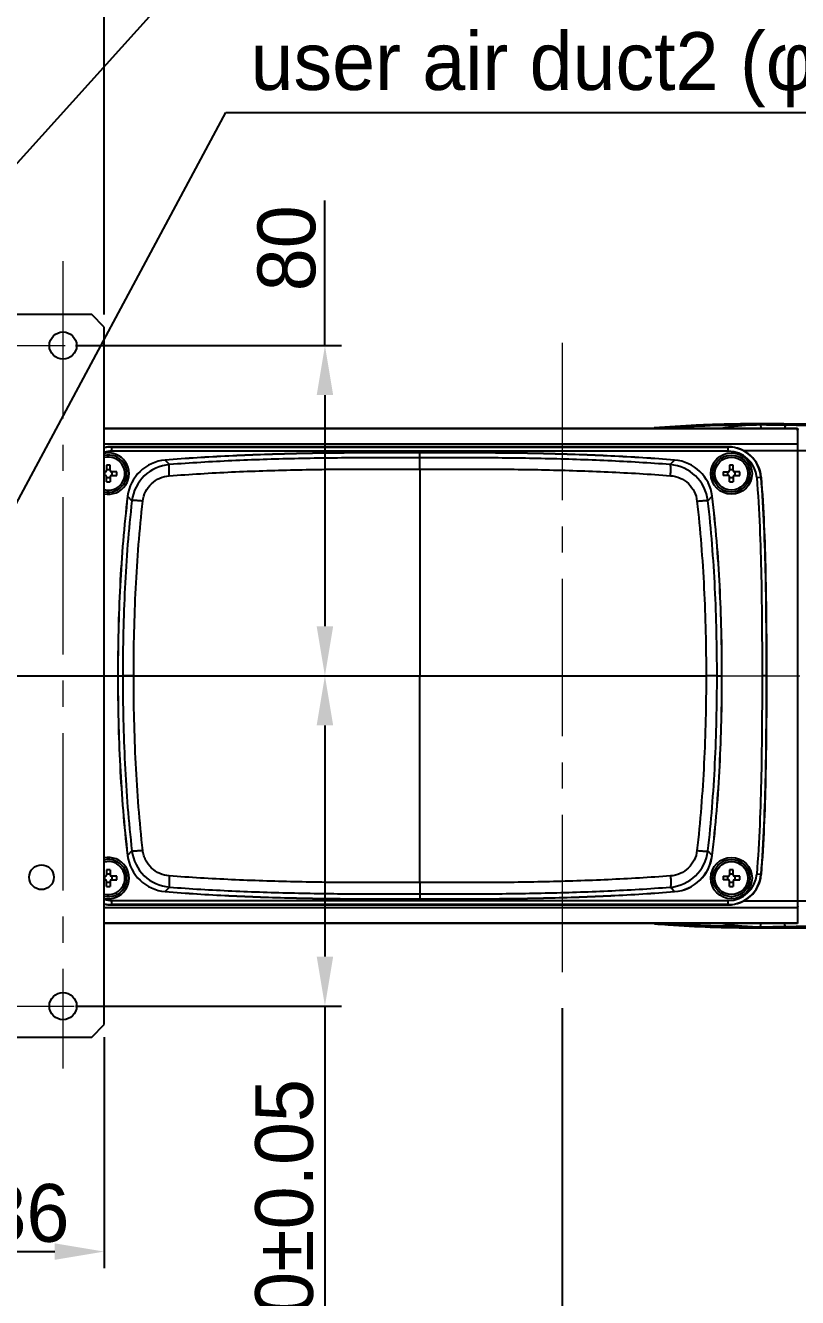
# Model space of a CAD drawing. Header units: millimetres. Extents: x 4086 to 8300, y 123 to 1549.
# Drawn here: x 6791.1 to 6884.7, y 597.7 to 751.7 of the extents above; entities that cross this region are included whole.
import ezdxf
from ezdxf import colors
from ezdxf.entities.mleader import LeaderData, LeaderLine
from ezdxf.math import Vec2, Vec3

# ---------------------------------------------------------------- set-up
doc = ezdxf.new("R2010")
doc.units = ezdxf.units.MM
doc.linetypes.add('CENTER2', pattern=[28.575, 19.05, -3.175, 3.175, -3.175])
doc.layers.add('00_COMPONENTS', color=7, linetype='Continuous')
for name, color, linetype, lineweight in [('中心线层', 7, 'CENTER2', 0), ('标注层', 7, 'Continuous', 0), ('细线层', 7, 'Continuous', 0)]:
    doc.layers.add(name, color=color, linetype=linetype, lineweight=lineweight)
doc.styles.get("Standard").update_dxf_attribs({"font": 'simsun.ttc'})
doc.styles.add('思源黑', font='SourceHanSansCN-Normal.ttf')
doc.dimstyles.new('半径标注', dxfattribs={"dimtxt": 7, "dimasz": 6, "dimexe": 1.25, "dimexo": 0.625, "dimgap": 1, "dimtad": 1, "dimtoh": 1, "dimlfac": 2, "dimdsep": 46, "dimtxsty": '思源黑', "dimcen": 2.5, "dimadec": 0, "dimazin": 0, "dimtfac": 1, "dimtmove": 0, "dimatfit": 3, "dimfxl": 1, "dimarcsym": 0})
doc.dimstyles.new('尺寸标注_细节_1_2比例', dxfattribs={"dimtxt": 7, "dimasz": 6, "dimexe": 2, "dimexo": 1.5, "dimgap": 1, "dimtad": 1, "dimlfac": 2, "dimdsep": 46, "dimtxsty": '思源黑', "dimcen": 0.09, "dimadec": 0, "dimazin": 0, "dimtp": 0.01, "dimtm": 0.01, "dimtfac": 1, "dimtofl": 0, "dimtmove": 0, "dimatfit": 3, "dimfxl": 1, "dimtolj": 1, "dimarcsym": 0})

# ---------------------------------------------------------------- blocks, each defined once
blk = doc.blocks.new('*D1547')
at = {"layer": 'Defpoints', "color": 0}
for p in [(6800.68, 777.21), (6800.68, 715.21), (6770.18, 712.96)]:
    blk.add_point(p, dxfattribs=at)
at = {"layer": '细线层', "color": 0, "lineweight": -2}
for p, q in [((6770.18, 714.46), (6770.18, 779.21)), ((6800.68, 716.71), (6800.68, 779.21)), ((6770.18, 777.21), (6724.85, 777.21)), ((6776.18, 777.21), (6794.68, 777.21))]:
    blk.add_line(p, q, dxfattribs=at)
at = {"layer": '细线层', "color": 0}
for points in [[(6776.18, 778.21), (6776.18, 776.21), (6770.18, 777.21)], [(6794.68, 776.21), (6794.68, 778.21), (6800.68, 777.21)]]:
    blk.add_solid(points, dxfattribs=at)
at = {"layer": '细线层', "color": 0, "insert": (6744.51, 782.11), "char_height": 7, "attachment_point": 5, "style": '思源黑'}
blk.add_mtext('\\A1;61%%P0.05', dxfattribs=at)
blk = doc.blocks.new('*D1549')
at = {"color": 0, "lineweight": -2}
for p, q in [((6775.2, 718.53), (6817.9, 765.88)), ((6978.06, 765.88), (6817.9, 765.88)), ((6769.17, 711.85), (6771.18, 714.07)), ((6765.16, 707.39), (6761.14, 702.93))]:
    blk.add_line(p, q, dxfattribs=at)
at = {"color": 0}
for points in [[(6774.46, 719.2), (6775.94, 717.86), (6771.18, 714.07)], [(6765.9, 706.72), (6764.41, 708.06), (6769.17, 711.85)]]:
    blk.add_solid(points, dxfattribs=at)
at = {"layer": 'Defpoints', "color": 0}
for p in [(6771.18, 714.07), (6769.17, 711.85)]:
    blk.add_point(p, dxfattribs=at)
at = {"color": 0, "insert": (6900.59, 773.97), "char_height": 7, "attachment_point": 5}
blk.add_mtext('\\A1;{\\fSource Han Sans CN Normal|b0|i0|c134|p34;φ6{\\H0.7x;\\S+0.012^ 0;} \\C7;Penetration\\C256; (Locating Hole)}', dxfattribs=at)
blk = doc.blocks.new('*D1552')
at = {"layer": 'Defpoints', "color": 0}
for p in [(6782.68, 632.96), (6800.68, 630.71), (6800.68, 603.22)]:
    blk.add_point(p, dxfattribs=at)
at = {"layer": '细线层', "color": 0, "lineweight": -2}
for p, q in [((6782.68, 631.46), (6782.68, 601.22)), ((6800.68, 629.21), (6800.68, 601.22)), ((6788.68, 603.22), (6794.68, 603.22))]:
    blk.add_line(p, q, dxfattribs=at)
at = {"layer": '细线层', "color": 0}
for points in [[(6788.68, 604.22), (6788.68, 602.22), (6782.68, 603.22)], [(6794.68, 602.22), (6794.68, 604.22), (6800.68, 603.22)]]:
    blk.add_solid(points, dxfattribs=at)
at = {"layer": '细线层', "color": 0, "insert": (6791.25, 607.86), "char_height": 7, "attachment_point": 5, "style": '思源黑'}
blk.add_mtext('\\A1;36', dxfattribs=at)
blk = doc.blocks.new('*D1555')
at = {"layer": 'Defpoints', "color": 0}
for p in [(6856.18, 634.21), (6768.68, 629.21), (6856.18, 550.07)]:
    blk.add_point(p, dxfattribs=at)
at = {"layer": '细线层', "color": 0, "lineweight": -2}
for p, q in [((6856.18, 632.71), (6856.18, 548.07)), ((6768.68, 627.71), (6768.68, 548.07)), ((6774.68, 550.07), (6850.18, 550.07))]:
    blk.add_line(p, q, dxfattribs=at)
at = {"layer": '细线层', "color": 0}
for points in [[(6774.68, 551.07), (6774.68, 549.07), (6768.68, 550.07)], [(6850.18, 549.07), (6850.18, 551.07), (6856.18, 550.07)]]:
    blk.add_solid(points, dxfattribs=at)
at = {"layer": '细线层', "color": 0, "insert": (6812.43, 554.63), "char_height": 7, "attachment_point": 5, "style": '思源黑'}
blk.add_mtext('\\A1;175', dxfattribs=at)
blk = doc.blocks.new('*D1556')
at = {"layer": 'Defpoints', "color": 0}
for p in [(6943.68, 638.2), (6856.18, 634.21), (6943.68, 549.56)]:
    blk.add_point(p, dxfattribs=at)
at = {"layer": '细线层', "color": 0, "lineweight": -2}
for p, q in [((6943.68, 636.7), (6943.68, 547.56)), ((6856.18, 632.71), (6856.18, 547.56)), ((6862.18, 549.56), (6937.68, 549.56))]:
    blk.add_line(p, q, dxfattribs=at)
at = {"layer": '细线层', "color": 0}
for points in [[(6862.18, 550.56), (6862.18, 548.56), (6856.18, 549.56)], [(6937.68, 548.56), (6937.68, 550.56), (6943.68, 549.56)]]:
    blk.add_solid(points, dxfattribs=at)
at = {"layer": '细线层', "color": 0, "insert": (6899.6, 554.13), "char_height": 7, "attachment_point": 5, "style": '思源黑'}
blk.add_mtext('\\A1;175', dxfattribs=at)
blk = doc.blocks.new('*D1557')
at = {"layer": 'Defpoints', "color": 0}
for p in [(6795.68, 712.96), (6694.45, 672.96), (6827.42, 672.96)]:
    blk.add_point(p, dxfattribs=at)
at = {"layer": '细线层', "color": 0, "lineweight": -2}
for p, q in [((6827.42, 712.96), (6827.42, 730.54)), ((6797.18, 712.96), (6829.42, 712.96)), ((6827.42, 706.96), (6827.42, 678.96)), ((6695.95, 672.96), (6829.42, 672.96))]:
    blk.add_line(p, q, dxfattribs=at)
at = {"layer": '细线层', "color": 0}
for points in [[(6828.42, 706.96), (6826.42, 706.96), (6827.42, 712.96)], [(6826.42, 678.96), (6828.42, 678.96), (6827.42, 672.96)]]:
    blk.add_solid(points, dxfattribs=at)
at = {"layer": '细线层', "color": 0, "insert": (6822.8, 724.75), "char_height": 7, "attachment_point": 5, "rotation": 90, "style": '思源黑'}
blk.add_mtext('\\A1;80', dxfattribs=at)
blk = doc.blocks.new('*D1558')
at = {"layer": 'Defpoints', "color": 0}
for p in [(6795.68, 672.96), (6795.68, 632.96), (6827.42, 632.96)]:
    blk.add_point(p, dxfattribs=at)
at = {"layer": '细线层', "color": 0, "lineweight": -2}
for p, q in [((6797.18, 672.96), (6829.42, 672.96)), ((6827.42, 666.96), (6827.42, 638.96)), ((6797.18, 632.96), (6829.42, 632.96)), ((6827.42, 632.96), (6827.42, 587.51))]:
    blk.add_line(p, q, dxfattribs=at)
at = {"layer": '细线层', "color": 0}
for points in [[(6828.42, 666.96), (6826.42, 666.96), (6827.42, 672.96)], [(6826.42, 638.96), (6828.42, 638.96), (6827.42, 632.96)]]:
    blk.add_solid(points, dxfattribs=at)
at = {"layer": '细线层', "color": 0, "insert": (6822.52, 607.24), "char_height": 7, "attachment_point": 5, "rotation": 90, "style": '思源黑'}
blk.add_mtext('\\A1;80%%p0.05', dxfattribs=at)
blk = doc.blocks.new('*D1559')
at = {"layer": 'Defpoints', "color": 0}
for p in [(6884.68, 702.96), (6884.68, 642.96), (6984.82, 642.96)]:
    blk.add_point(p, dxfattribs=at)
at = {"layer": '细线层', "color": 0, "lineweight": -2}
for p, q in [((6886.18, 702.96), (6986.82, 702.96)), ((6984.82, 696.96), (6984.82, 648.96)), ((6886.18, 642.96), (6986.82, 642.96))]:
    blk.add_line(p, q, dxfattribs=at)
at = {"layer": '细线层', "color": 0}
for points in [[(6985.82, 696.96), (6983.82, 696.96), (6984.82, 702.96)], [(6983.82, 648.96), (6985.82, 648.96), (6984.82, 642.96)]]:
    blk.add_solid(points, dxfattribs=at)
at = {"layer": '细线层', "color": 0, "insert": (6980.2, 672.96), "char_height": 7, "attachment_point": 5, "rotation": 90, "style": '思源黑'}
blk.add_mtext('\\A1;120', dxfattribs=at)
blk = doc.blocks.new('*D1560')
at = {"layer": 'Defpoints', "color": 0}
for p in [(6879.83, 703.49), (7003.53, 703.49), (6879.83, 642.43)]:
    blk.add_point(p, dxfattribs=at)
at = {"layer": '细线层', "color": 0, "lineweight": -2}
for p, q in [((6881.33, 703.49), (7005.53, 703.49)), ((7003.53, 648.43), (7003.53, 697.49)), ((6881.33, 642.43), (7005.53, 642.43))]:
    blk.add_line(p, q, dxfattribs=at)
at = {"layer": '细线层', "color": 0}
for points in [[(7004.53, 697.49), (7002.53, 697.49), (7003.53, 703.49)], [(7002.53, 648.43), (7004.53, 648.43), (7003.53, 642.43)]]:
    blk.add_solid(points, dxfattribs=at)
at = {"layer": '细线层', "color": 0, "insert": (6998.9, 672.96), "char_height": 7, "attachment_point": 5, "rotation": 90, "style": '思源黑'}
blk.add_mtext('\\A1;122.12', dxfattribs=at)

msp = doc.modelspace()

# ---------------------------------------------------------------- linework, layer by layer
at = {"layer": '00_COMPONENTS', "color": 7, "linetype": 'Continuous'}
for p, q in [((6799.1785, 716.7095), (6698.1785, 716.7095)), ((6800.6785, 715.2095), (6799.1785, 716.7095)), ((6800.6785, 630.7095), (6800.6785, 715.2095)), ((6800.6785, 702.9595), (6884.6785, 702.9595)), ((6800.6785, 702.9282), (6884.6785, 702.9282)), ((6884.6785, 702.9595), (6884.6785, 642.9595)), ((6884.6785, 701.0182), (6800.6785, 701.0182)), ((6876.2923, 700.7051), (6801.5646, 700.7051)), ((6801.5646, 700.6745), (6801.5646, 700.1746)), ((6801.5646, 700.6745), (6876.2923, 700.6745)), ((6876.2923, 700.1746), (6801.5646, 700.1746)), ((6838.9285, 699.3565), (6838.9285, 699.9683)), ((6876.2923, 700.1746), (6876.2923, 700.7051)), ((6887.1987, 700.2124), (6878.2108, 700.2124)), ((6800.9585, 698.4633), (6800.9585, 697.8295)), ((6801.3985, 697.8295), (6801.3985, 698.4633)), ((6808.0668, 699.0917), (6808.067, 699.0915)), ((6838.9285, 698.0028), (6838.9285, 699.3561)), ((6869.7829, 699.0904), (6869.2667, 698.5469)), ((6869.7902, 699.0917), (6869.7901, 699.0916)), ((6876.4585, 698.4633), (6876.4585, 697.8295)), ((6876.8985, 697.8295), (6876.8985, 698.4633)), ((6800.6785, 697.6795), (6800.8085, 697.6795)), ((6800.8085, 697.2395), (6800.6785, 697.2395)), ((6800.7049, 697.6795), (6800.7049, 697.2395)), ((6801.3985, 697.9331), (6800.9585, 697.9331)), ((6800.9585, 696.4558), (6800.9585, 697.0895)), ((6800.9585, 696.986), (6801.3985, 696.986)), ((6801.3985, 697.0895), (6801.3985, 696.4558)), ((6802.1822, 697.6795), (6801.5485, 697.6795)), ((6801.5485, 697.2395), (6802.1822, 697.2395)), ((6801.6521, 697.2395), (6801.6521, 697.6795)), ((6838.9285, 698.0027), (6838.9285, 672.9595)), ((6875.6747, 697.6795), (6876.3085, 697.6795)), ((6876.3085, 697.2395), (6875.6747, 697.2395)), ((6876.2049, 697.6795), (6876.2049, 697.2395)), ((6876.8985, 697.9331), (6876.4585, 697.9331)), ((6876.4585, 696.4558), (6876.4585, 697.0895)), ((6876.4585, 696.986), (6876.8985, 696.986)), ((6876.8985, 697.0895), (6876.8985, 696.4558)), ((6877.6822, 697.6795), (6877.0485, 697.6795)), ((6877.0485, 697.2395), (6877.6822, 697.2395)), ((6877.1521, 697.2395), (6877.1521, 697.6795)), ((6879.7466, 696.9829), (6880.2755, 697.0247)), ((6803.5097, 694.7142), (6803.5096, 694.7144)), ((6803.513, 694.7069), (6804.0291, 694.1639)), ((6873.829, 694.157), (6874.3427, 694.7137)), ((6874.3472, 694.7142), (6874.3473, 694.7143)), ((6802.3285, 672.9592), (6802.3198, 672.9599)), ((6802.3285, 672.9595), (6802.9191, 672.9595)), ((6804.2429, 672.9595), (6802.9191, 672.9595)), ((6804.2429, 672.9595), (6838.9285, 672.9595)), ((6838.9285, 672.9595), (6873.614, 672.9595)), ((6838.9285, 647.9164), (6838.9285, 672.9595)), ((6874.9378, 672.9595), (6873.614, 672.9595)), ((6874.9378, 672.9596), (6875.5285, 672.9596)), ((6875.5285, 672.9598), (6875.5372, 672.9593)), ((6880.8934, 672.9595), (6880.3937, 672.9595)), ((6880.9241, 672.9599), (6880.8934, 672.959)), ((6804.0316, 651.7625), (6803.5105, 651.2049)), ((6874.3436, 651.2116), (6873.8282, 651.7558)), ((6874.343, 651.2053), (6874.3516, 651.2042)), ((6800.9585, 649.4633), (6800.9585, 648.8295)), ((6801.3985, 648.9331), (6800.9585, 648.9331)), ((6801.3985, 649.4633), (6801.3985, 648.8295)), ((6876.4585, 649.4633), (6876.4585, 648.8295)), ((6876.8985, 648.9331), (6876.4585, 648.9331)), ((6876.8985, 648.8295), (6876.8985, 649.4633)), ((6880.2755, 648.8944), (6879.7466, 648.9362)), ((6800.6785, 648.6795), (6800.8085, 648.6795)), ((6800.8085, 648.2395), (6800.6785, 648.2395)), ((6800.7049, 648.6795), (6800.7049, 648.2395)), ((6800.9585, 647.4558), (6800.9585, 648.0895)), ((6800.9585, 647.986), (6801.3985, 647.986)), ((6801.3985, 648.0895), (6801.3985, 647.4558)), ((6802.1822, 648.6795), (6801.5485, 648.6795)), ((6801.5485, 648.2395), (6802.1822, 648.2395)), ((6801.6521, 648.2395), (6801.6521, 648.6795)), ((6808.0695, 646.8351), (6808.5949, 647.3657)), ((6838.9285, 647.9164), (6838.9285, 646.5629)), ((6875.6747, 648.6795), (6876.3085, 648.6795)), ((6876.3085, 648.2395), (6875.6747, 648.2395)), ((6876.2049, 648.6795), (6876.2049, 648.2395)), ((6876.4585, 647.4558), (6876.4585, 648.0895)), ((6876.4585, 647.986), (6876.8985, 647.986)), ((6876.8985, 648.0895), (6876.8985, 647.4558)), ((6877.6822, 648.6795), (6877.0485, 648.6795)), ((6877.0485, 648.2395), (6877.6822, 648.2395)), ((6877.1521, 648.2395), (6877.1521, 648.6795)), ((6801.5646, 645.7445), (6801.5646, 645.2446)), ((6801.5646, 645.7445), (6876.2923, 645.7445)), ((6838.9285, 646.5626), (6838.9285, 645.9508)), ((6869.7897, 646.8318), (6869.7904, 646.8231)), ((6876.2923, 645.214), (6876.2923, 645.7445)), ((6878.2108, 645.7067), (6887.1987, 645.7067)), ((6800.6785, 644.9009), (6884.6785, 644.9009)), ((6876.2923, 645.2446), (6801.5646, 645.2446)), ((6801.5646, 645.214), (6876.2923, 645.214)), ((6884.6785, 642.9909), (6800.6785, 642.9909)), ((6884.6785, 642.9595), (6800.6785, 642.9595)), ((6879.8287, 642.4308), (6880.2669, 642.4299)), ((6799.1785, 629.2095), (6800.6785, 630.7095)), ((6698.1785, 629.2095), (6799.1785, 629.2095))]:
    msp.add_line(p, q, dxfattribs=at)
for centre, radius in [((6795.6785, 712.9595), 1.65), ((6876.6785, 697.4595), 2.5044), ((6876.6785, 697.4595), 2.25), ((6876.6785, 697.4595), 2), ((6876.6785, 648.4595), 2.5044), ((6876.6785, 648.4595), 2.25), ((6876.6785, 648.4595), 2), ((6793.0737, 648.5644), 1.5), ((6795.6785, 632.9595), 1.65)]:
    msp.add_circle(centre, radius, dxfattribs=at)
for centre, radius, start, end in [((6879.8942, 539.2325), 164.2511, 91.656334, 92.001561), ((6880.2503, 510.4723), 192.8728, 90.015019, 90.29947), ((6880.1361, 494.667), 208.678, 89.158536, 89.9825), ((6879.7561, 469.4434), 233.9045, 87.866596, 89.156196), ((6801.1785, 697.4595), 2.5044, 258.264861, 101.741952), ((6801.1785, 697.4595), 2.25, 256.959258, 103.035198), ((6801.5646, 696.7095), 3.9956, 90, 102.838894), ((6801.5646, 696.7095), 3.9649, 90, 102.9383), ((6801.5646, 696.7095), 3.465, 90, 104.835902), ((6876.2923, 696.7095), 3.9956, 4.524366, 90), ((6876.2923, 696.7095), 3.9649, 4.524366, 90), ((6876.2923, 696.7095), 3.465, 4.516755, 90), ((6801.1785, 697.4595), 2, 255.435128, 104.510169), ((6801.1784, 692.1187), 6.3484, 88.014878, 91.985122), ((6808.4758, 694.105), 5.0034, 94.688244, 173.004881), ((6808.9851, 693.5739), 4.9912, 94.458293, 173.21228), ((6868.8718, 693.5739), 4.9912, 6.708356, 85.460445), ((6869.3811, 694.105), 5.0034, 6.994354, 85.31128), ((6876.6786, 692.1187), 6.3484, 88.014878, 91.985122), ((6800.8085, 697.8295), 0.15, 270, 0), ((6800.8085, 697.0895), 0.15, 0, 90), ((6801.5485, 697.8295), 0.15, 180, 270), ((6801.5485, 697.0895), 0.15, 90, 180), ((6795.8362, 697.4595), 6.3499, 358.014507, 1.985493), ((6882.0208, 697.4595), 6.3499, 178.014507, 181.985493), ((6876.3085, 697.8295), 0.15, 270, 0), ((6876.3085, 697.0895), 0.15, 0, 90), ((6877.0485, 697.8295), 0.15, 180, 270), ((6877.0485, 697.0895), 0.15, 90, 180), ((6871.3362, 697.4595), 6.3499, 358.014507, 1.985493), ((6801.1784, 702.8004), 6.3484, 268.014878, 271.985122), ((6876.6784, 702.8004), 6.3484, 268.014878, 271.985122), ((6801.1785, 648.4595), 2.5044, 258.264861, 101.741952), ((6801.1785, 648.4595), 2.25, 256.959258, 103.035198), ((6801.1785, 648.4595), 2, 255.438857, 104.566732), ((6808.4758, 651.8141), 5.0034, 186.994458, 265.311204), ((6808.9851, 652.3452), 4.9912, 186.70836, 265.518877), ((6868.8718, 652.3452), 4.9912, 274.458692, 353.219193), ((6869.3809, 651.8144), 5.008, 274.68479, 353.004103), ((6869.3788, 651.8125), 5.001, 274.716687, 353.098798), ((6800.8085, 648.8295), 0.15, 270, 0), ((6801.1786, 643.1187), 6.3484, 88.014878, 91.985122), ((6801.5485, 648.8295), 0.15, 180, 270), ((6876.2923, 649.2095), 3.465, 270, 355.482049), ((6876.2923, 649.2095), 3.9649, 270, 355.475634), ((6876.2923, 649.2095), 3.9956, 270, 355.475634), ((6876.3085, 648.8295), 0.15, 270, 0), ((6876.6786, 643.1187), 6.3484, 88.014878, 91.985122), ((6877.0485, 648.8295), 0.15, 180, 270), ((6800.8085, 648.0895), 0.15, 0, 90), ((6801.1784, 653.8004), 6.3484, 268.014878, 271.985122), ((6801.5485, 648.0895), 0.15, 90, 180), ((6795.8362, 648.4595), 6.3499, 358.014507, 1.985493), ((6882.0208, 648.4595), 6.3499, 178.014507, 181.985493), ((6876.3085, 648.0895), 0.15, 0, 90), ((6876.6784, 653.8004), 6.3484, 268.014878, 271.985122), ((6877.0485, 648.0895), 0.15, 90, 180), ((6871.3362, 648.4595), 6.3499, 358.014507, 1.985493), ((6801.5646, 649.2095), 3.465, 255.164074, 270), ((6801.5646, 649.2095), 3.9956, 257.161106, 270), ((6801.5646, 649.2095), 3.9649, 257.0617, 270), ((6880.4201, 670.1515), 27.6, 267.553959, 269.54234), ((6880.1183, 854.9006), 212.3266, 270.022002, 270.831815), ((6880.3598, 864.2799), 221.85, 269.976007, 272.245069), ((6879.7187, 877.6909), 235.1202, 270.848562, 272.131488), ((6879.9196, 807.4541), 165.019, 267.985149, 268.444392), ((6880.3042, 822.413), 179.9828, 268.451278, 269.848622)]:
    msp.add_arc(centre, radius, start, end, dxfattribs=at)
for points, knots in [([(6874.1574, 703.3834), (6873.5801, 703.3632), (6871.2982, 703.2711), (6869.0182, 703.127), (6867.3182, 702.9833)], [0, 0, 0, 0, 0.25295961, 1, 1, 1, 1]), ([(6867.3816, 702.9733), (6871.0018, 703.2802), (6878.2711, 703.563), (6885.5389, 703.4304), (6889.1698, 703.2888)], [0, 0, 0, 0, 0.49997023, 1, 1, 1, 1]), ([(6889.1701, 703.3143), (6887.9982, 703.3597), (6883.3255, 703.5068), (6878.6475, 703.5163), (6875.1466, 703.415)], [0, 0, 0, 0, 0.250849, 1, 1, 1, 1]), ([(6879.242, 703.3424), (6878.6403, 703.3164), (6877.4391, 703.2212), (6876.2426, 703.0706), (6875.6502, 702.962)], [0, 0, 0, 0, 0.50002254, 1, 1, 1, 1]), ([(6880.1999, 703.3666), (6880.2053, 703.3356), (6880.2281, 703.2037), (6880.2486, 703.0713), (6880.2605, 702.9696)], [0, 0, 0, 0, 0.23500647, 1, 1, 1, 1]), ([(6883.2008, 703.3446), (6883.1969, 703.3145), (6883.1796, 703.1897), (6883.1647, 703.0643), (6883.1615, 702.9686)], [0, 0, 0, 0, 0.24026179, 1, 1, 1, 1]), ([(6884.6785, 702.6801), (6884.6785, 702.7002), (6884.6899, 702.7833), (6884.7455, 702.8607), (6884.8005, 702.8925)], [0, 0, 0, 0, 0.23962546, 1, 1, 1, 1]), ([(6838.9285, 699.9683), (6836.3549, 699.9683), (6831.2077, 699.992), (6823.4872, 699.8924), (6815.7705, 699.6234), (6810.6319, 699.3065), (6808.0666, 699.096)], [0, 0, 0, 0, 0.24999965, 0.49999862, 0.74997055, 1, 1, 1, 1]), ([(6838.9285, 699.9595), (6836.3549, 699.9595), (6831.2077, 699.9833), (6823.487, 699.8837), (6815.7705, 699.6146), (6810.632, 699.2977), (6808.0673, 699.0873)], [0, 0, 0, 0, 0.25000451, 0.50000594, 0.75001521, 1, 1, 1, 1]), ([(6869.7906, 699.096), (6867.2256, 699.3065), (6862.087, 699.6234), (6854.3702, 699.8925), (6846.6494, 699.9919), (6841.5021, 699.9683), (6838.9285, 699.9683)], [0, 0, 0, 0, 0.24999951, 0.4999999, 0.75000025, 1, 1, 1, 1]), ([(6869.7898, 699.0873), (6867.2249, 699.2977), (6862.0864, 699.6146), (6854.3699, 699.8837), (6846.6493, 699.9833), (6841.5021, 699.9595), (6838.9285, 699.9595)], [0, 0, 0, 0, 0.24999569, 0.49999468, 0.74999555, 1, 1, 1, 1]), ([(6808.5571, 697.202), (6808.5455, 697.3743), (6808.5296, 697.6901), (6808.526, 698.0627), (6808.5365, 698.3017), (6808.5499, 698.4275), (6808.5648, 698.503), (6808.5843, 698.5468), (6808.5971, 698.5501)], [0, 0, 0, 0, 0.38081097, 0.6977427, 0.81934388, 0.91118568, 0.97098197, 1, 1, 1, 1]), ([(6838.9285, 699.3561), (6836.3969, 699.3561), (6831.334, 699.3798), (6823.7422, 699.2898), (6816.1607, 699.0403), (6811.1144, 698.7459), (6808.5971, 698.5501)], [0, 0, 0, 0, 0.25024146, 0.5004437, 0.75042717, 1, 1, 1, 1]), ([(6869.2599, 698.5501), (6866.7426, 698.7459), (6861.6964, 699.0403), (6854.1149, 699.2899), (6846.523, 699.3797), (6841.4601, 699.3561), (6838.9285, 699.3561)], [0, 0, 0, 0, 0.24956989, 0.49955193, 0.74975549, 1, 1, 1, 1]), ([(6869.2999, 697.2021), (6869.3115, 697.3748), (6869.3274, 697.6913), (6869.331, 698.0647), (6869.3203, 698.3037), (6869.3068, 698.4288), (6869.292, 698.5037), (6869.2725, 698.5468), (6869.2599, 698.5501)], [0, 0, 0, 0, 0.38178802, 0.69949861, 0.82092933, 0.91215417, 0.97129003, 1, 1, 1, 1]), ([(6805.3495, 694.119), (6805.4003, 694.5155), (6805.6243, 695.3022), (6806.3534, 696.2859), (6807.3663, 696.9716), (6808.1596, 697.1662), (6808.5571, 697.202)], [0, 0, 0, 0, 0.24995342, 0.5002624, 0.75041536, 1, 1, 1, 1]), ([(6808.5571, 697.202), (6809.8156, 697.2847), (6812.3336, 697.4583), (6816.1166, 697.6626), (6819.907, 697.8078), (6824.972, 697.9517), (6831.3137, 698.0253), (6836.3893, 698.0024), (6838.9285, 698.0027)], [0, 0, 0, 0, 0.12450643, 0.24915331, 0.3739667, 0.49895163, 0.74934261, 1, 1, 1, 1]), ([(6838.9285, 698.0028), (6841.4677, 698.0038), (6846.5434, 698.0289), (6854.1495, 697.942), (6861.7368, 697.6938), (6866.7836, 697.3987), (6869.2999, 697.2021)], [0, 0, 0, 0, 0.25065976, 0.50105263, 0.75084727, 1, 1, 1, 1]), ([(6869.2999, 697.2019), (6869.6989, 697.184), (6870.4948, 696.9754), (6871.5081, 696.2916), (6872.2329, 695.3027), (6872.4622, 694.5161), (6872.5073, 694.119)], [0, 0, 0, 0, 0.24944313, 0.49994414, 0.75040565, 1, 1, 1, 1]), ([(6879.7468, 696.9824), (6880.0614, 692.9908), (6880.3549, 684.9786), (6880.393, 676.9674), (6880.3937, 672.9595)], [0, 0, 0, 0, 0.49976213, 1, 1, 1, 1]), ([(6880.2449, 697.0223), (6880.4033, 695.0212), (6880.6299, 691.0124), (6880.8667, 682.9899), (6880.8934, 676.9709), (6880.8934, 672.9595)], [0, 0, 0, 0, 0.25011413, 0.50016911, 1, 1, 1, 1]), ([(6880.2755, 697.024), (6880.5784, 693.1949), (6880.8838, 685.1697), (6880.924, 677.1445), (6880.9241, 672.9599)], [0, 0, 0, 0, 0.47860031, 1, 1, 1, 1]), ([(6803.5068, 694.7147), (6803.0643, 691.1091), (6802.4864, 683.8591), (6802.3198, 676.5926), (6802.3198, 672.9596)], [0, 0, 0, 0, 0.49998332, 1, 1, 1, 1]), ([(6803.514, 694.714), (6803.0715, 691.1085), (6802.4973, 683.8584), (6802.3285, 676.5922), (6802.3285, 672.9592)], [0, 0, 0, 0, 0.49997958, 1, 1, 1, 1]), ([(6804.0281, 694.157), (6803.6161, 690.6448), (6803.0797, 683.5805), (6802.9192, 676.5016), (6802.9191, 672.9595)], [0, 0, 0, 0, 0.49958305, 1, 1, 1, 1]), ([(6805.3495, 694.119), (6805.1801, 694.1372), (6804.9352, 694.1603), (6804.6246, 694.1811), (6804.4294, 694.1899), (6804.271, 694.1923), (6804.1477, 694.1886), (6804.0763, 694.1796), (6804.032, 694.1681), (6804.0281, 694.157)], [0, 0, 0, 0, 0.38437731, 0.55455794, 0.7026294, 0.8239684, 0.91496712, 0.97341619, 1, 1, 1, 1]), ([(6804.2429, 672.9595), (6804.2429, 676.4965), (6804.3681, 681.801), (6804.817, 688.8532), (6805.1467, 692.3677), (6805.3494, 694.119)], [0, 0, 0, 0, 0.50056603, 0.75049645, 1, 1, 1, 1]), ([(6872.5074, 694.119), (6872.6762, 694.1371), (6872.9204, 694.1601), (6873.2303, 694.181), (6873.4255, 694.1898), (6873.5844, 694.1923), (6873.7084, 694.1887), (6873.7802, 694.1797), (6873.825, 694.1682), (6873.8289, 694.157)], [0, 0, 0, 0, 0.38301866, 0.55289184, 0.70100297, 0.82270334, 0.91426088, 0.97320732, 1, 1, 1, 1]), ([(6872.5074, 694.119), (6872.716, 692.3684), (6873.0377, 688.8529), (6873.4909, 681.8012), (6873.6141, 676.4965), (6873.614, 672.9595)], [0, 0, 0, 0, 0.24950419, 0.49943411, 1, 1, 1, 1]), ([(6874.9378, 672.9596), (6874.9378, 676.5017), (6874.7781, 683.5807), (6874.239, 690.6447), (6873.8289, 694.1569)], [0, 0, 0, 0, 0.50042517, 1, 1, 1, 1]), ([(6875.5285, 672.9595), (6875.5285, 676.5924), (6875.3591, 683.8584), (6874.7854, 691.1083), (6874.343, 694.7137)], [0, 0, 0, 0, 0.50002215, 1, 1, 1, 1]), ([(6875.5372, 672.9595), (6875.5373, 676.5889), (6875.3683, 683.8484), (6874.7957, 691.0918), (6874.3542, 694.6942)], [0, 0, 0, 0, 0.50000308, 1, 1, 1, 1]), ([(6802.3198, 672.9596), (6802.3197, 669.3267), (6802.489, 662.0603), (6803.0628, 654.8101), (6803.5053, 651.2043)], [0, 0, 0, 0, 0.5000037, 1, 1, 1, 1]), ([(6802.3285, 672.9596), (6802.3285, 669.3267), (6802.4978, 662.0607), (6803.0715, 654.8108), (6803.514, 651.2053)], [0, 0, 0, 0, 0.50002274, 1, 1, 1, 1]), ([(6802.9191, 672.9595), (6802.9192, 669.4173), (6803.079, 662.3384), (6803.6178, 655.2744), (6804.0281, 651.7621)], [0, 0, 0, 0, 0.50042515, 1, 1, 1, 1]), ([(6805.3495, 651.8001), (6805.1464, 653.5513), (6804.8172, 657.0659), (6804.368, 664.1181), (6804.2429, 669.4226), (6804.2429, 672.9595)], [0, 0, 0, 0, 0.24950393, 0.4994339, 1, 1, 1, 1]), ([(6873.614, 672.9595), (6873.6142, 669.4226), (6873.4909, 664.1179), (6873.0378, 657.0661), (6872.716, 653.5507), (6872.5074, 651.8001)], [0, 0, 0, 0, 0.50056584, 0.75049686, 1, 1, 1, 1]), ([(6873.8289, 651.7621), (6874.239, 655.2744), (6874.7781, 662.3384), (6874.9378, 669.4174), (6874.9378, 672.9596)], [0, 0, 0, 0, 0.49957487, 1, 1, 1, 1]), ([(6874.343, 651.205), (6874.7854, 654.8106), (6875.3591, 662.0607), (6875.5285, 669.3269), (6875.5286, 672.9598)], [0, 0, 0, 0, 0.4999839, 1, 1, 1, 1]), ([(6874.3516, 651.2044), (6874.7941, 654.81), (6875.3694, 662.0601), (6875.5372, 669.3265), (6875.5372, 672.9595)], [0, 0, 0, 0, 0.4999841, 1, 1, 1, 1]), ([(6880.3937, 672.9595), (6880.3937, 668.9517), (6880.367, 662.9406), (6880.1307, 654.9314), (6879.9047, 650.9322), (6879.7467, 648.9366)], [0, 0, 0, 0, 0.50021293, 0.75014825, 1, 1, 1, 1]), ([(6880.8934, 672.9595), (6880.8934, 668.948), (6880.8667, 662.9291), (6880.6299, 654.9066), (6880.4033, 650.8978), (6880.2449, 648.8968)], [0, 0, 0, 0, 0.49983092, 0.74988587, 1, 1, 1, 1]), ([(6880.9241, 672.959), (6880.924, 668.7745), (6880.8838, 660.7494), (6880.5784, 652.7242), (6880.2755, 648.8951)], [0, 0, 0, 0, 0.52139969, 1, 1, 1, 1]), ([(6805.3495, 651.8001), (6805.1806, 651.7819), (6804.9365, 651.7589), (6804.6266, 651.7381), (6804.4314, 651.7293), (6804.2725, 651.7268), (6804.1486, 651.7304), (6804.0768, 651.7394), (6804.032, 651.7509), (6804.0281, 651.7621)], [0, 0, 0, 0, 0.38303755, 0.552914, 0.70102429, 0.82271948, 0.91426923, 0.97320924, 1, 1, 1, 1]), ([(6808.5571, 648.717), (6808.1601, 648.7586), (6807.3657, 648.9442), (6806.3536, 649.6337), (6805.7449, 650.4549), (6805.4549, 651.2062), (6805.3776, 651.6015), (6805.3495, 651.8001)], [0, 0, 0, 0, 0.24937856, 0.49933346, 0.7494427, 0.87472553, 1, 1, 1, 1]), ([(6872.5072, 651.8001), (6872.4612, 651.4035), (6872.2305, 650.6183), (6871.5052, 649.6332), (6870.4909, 648.9501), (6869.698, 648.7487), (6869.2999, 648.7172)], [0, 0, 0, 0, 0.24968753, 0.49996116, 0.75025904, 1, 1, 1, 1]), ([(6872.5074, 651.8001), (6872.6766, 651.7819), (6872.9213, 651.7589), (6873.2317, 651.738), (6873.427, 651.7292), (6873.5856, 651.7268), (6873.7091, 651.7304), (6873.7805, 651.7394), (6873.825, 651.751), (6873.8289, 651.7621)], [0, 0, 0, 0, 0.38388935, 0.55403001, 0.70220428, 0.82369698, 0.91483717, 0.97338029, 1, 1, 1, 1]), ([(6808.5571, 648.717), (6808.5455, 648.5443), (6808.5296, 648.2277), (6808.526, 647.8544), (6808.5366, 647.6155), (6808.5501, 647.4903), (6808.565, 647.4155), (6808.5845, 647.3723), (6808.5971, 647.369)], [0, 0, 0, 0, 0.38189422, 0.69946415, 0.82084978, 0.91209607, 0.97127045, 1, 1, 1, 1]), ([(6838.9285, 647.9164), (6836.3893, 647.9167), (6831.3137, 647.8938), (6824.9718, 647.9674), (6819.9069, 648.1113), (6816.1165, 648.2565), (6812.3336, 648.4608), (6809.8156, 648.6343), (6808.5571, 648.7171)], [0, 0, 0, 0, 0.25066019, 0.50105248, 0.62603702, 0.75084948, 0.87549508, 1, 1, 1, 1]), ([(6808.5971, 647.369), (6811.1143, 647.1732), (6816.1606, 646.8788), (6823.7421, 646.6293), (6831.334, 646.5392), (6836.3968, 646.563), (6838.9285, 646.5629)], [0, 0, 0, 0, 0.24956984, 0.49955219, 0.74975587, 1, 1, 1, 1]), ([(6869.2999, 648.717), (6868.0415, 648.6324), (6865.5234, 648.4595), (6861.7404, 648.2561), (6857.95, 648.1105), (6852.885, 647.967), (6846.5432, 647.8935), (6841.4676, 647.9163), (6838.9285, 647.9164)], [0, 0, 0, 0, 0.12450691, 0.24915392, 0.37396712, 0.49895211, 0.74934286, 1, 1, 1, 1]), ([(6838.9285, 646.5629), (6841.4601, 646.563), (6846.523, 646.5392), (6854.1148, 646.6293), (6861.6963, 646.8787), (6866.7426, 647.1732), (6869.2599, 647.369)], [0, 0, 0, 0, 0.25024142, 0.5004437, 0.75042694, 1, 1, 1, 1]), ([(6869.2999, 648.717), (6869.3114, 648.5448), (6869.3273, 648.229), (6869.331, 647.8563), (6869.3205, 647.6173), (6869.307, 647.4915), (6869.2922, 647.416), (6869.2726, 647.3723), (6869.2599, 647.369)], [0, 0, 0, 0, 0.3807978, 0.69778222, 0.81939607, 0.91122428, 0.97099488, 1, 1, 1, 1]), ([(6808.0664, 646.8231), (6810.6314, 646.6125), (6815.77, 646.2957), (6823.4868, 646.0266), (6831.2076, 645.9271), (6836.3549, 645.9507), (6838.9285, 645.9508)], [0, 0, 0, 0, 0.24999946, 0.49999994, 0.75000026, 1, 1, 1, 1]), ([(6808.0672, 646.8318), (6810.6321, 646.6213), (6815.7705, 646.3044), (6823.487, 646.0354), (6831.2077, 645.9358), (6836.3549, 645.9595), (6838.9285, 645.9595)], [0, 0, 0, 0, 0.24999585, 0.49999462, 0.74999554, 1, 1, 1, 1]), ([(6838.9285, 645.9595), (6841.5021, 645.9595), (6846.6493, 645.9358), (6854.37, 646.0354), (6862.0865, 646.3044), (6867.2249, 646.6213), (6869.7897, 646.8318)], [0, 0, 0, 0, 0.25000438, 0.50000604, 0.7500154, 1, 1, 1, 1]), ([(6838.9285, 645.9508), (6841.5021, 645.9509), (6846.6492, 645.9271), (6854.3695, 646.0267), (6862.0861, 646.2956), (6867.2247, 646.6126), (6869.7899, 646.823)], [0, 0, 0, 0, 0.24999964, 0.49999861, 0.74997056, 1, 1, 1, 1]), ([(6884.6785, 645.1024), (6884.6785, 645.086), (6884.6911, 645.0135), (6884.7497, 644.9537), (6884.8005, 644.9299)], [0, 0, 0, 0, 0.22533208, 1, 1, 1, 1]), ([(6867.3597, 642.9322), (6867.9148, 642.8855), (6870.1648, 642.7119), (6872.4193, 642.5969), (6874.1178, 642.5371)], [0, 0, 0, 0, 0.2468572, 1, 1, 1, 1]), ([(6889.1697, 642.6303), (6885.5396, 642.4887), (6878.2734, 642.3562), (6871.0057, 642.6387), (6867.3862, 642.9453)], [0, 0, 0, 0, 0.50002927, 1, 1, 1, 1]), ([(6875.6517, 642.9568), (6876.2439, 642.8484), (6877.4398, 642.6978), (6878.6405, 642.6026), (6879.242, 642.5766)], [0, 0, 0, 0, 0.49997744, 1, 1, 1, 1]), ([(6880.2004, 642.5524), (6880.2056, 642.5834), (6880.2282, 642.7155), (6880.2485, 642.8479), (6880.2604, 642.9497)], [0, 0, 0, 0, 0.23502979, 1, 1, 1, 1]), ([(6883.201, 642.5742), (6883.1971, 642.6043), (6883.1796, 642.7291), (6883.1647, 642.8545), (6883.1614, 642.9503)], [0, 0, 0, 0, 0.24021396, 1, 1, 1, 1])]:
    msp.add_open_spline(points, degree=3, knots=knots, dxfattribs=at)
for points in [[(6879.242, 703.3424), (6875.8103, 703.3259), (6872.3762, 703.2192), (6868.9534, 702.9709)], [(6808.5973, 698.5472), (6808.4202, 698.7278), (6808.2443, 698.9097), (6808.067, 699.0901)], [(6869.2596, 647.3725), (6869.4368, 647.1914), (6869.6127, 647.0092), (6869.7901, 646.8284)], [(6879.242, 642.5766), (6875.8728, 642.5929), (6872.5015, 642.6967), (6869.1407, 642.935)]]:
    msp.add_open_spline(points, degree=3, dxfattribs=at)
at = {"layer": '中心线层'}
for p, q in [((6795.6785, 723.1777), (6795.6785, 625.4047)), ((6691.1547, 712.9595), (6805.5389, 712.9595)), ((6856.1785, 713.2828), (6856.1785, 634.206)), ((6694.4541, 672.9595), (6969.9627, 672.9595)), ((6692.2397, 632.9595), (6803.6438, 632.9595))]:
    msp.add_line(p, q, dxfattribs=at)

# ---------------------------------------------------------------- dimensions: what is measured, and where the dimension line sits
dim = msp.add_diameter_dim_2p(p1=(6769.174, 711.8455), p2=(6771.183, 714.0735), text='\\A1;{\\fSource Han Sans CN Normal|b0|i0|c134|p34;φ6{\\H0.7x;\\S+0.012^ 0;} \\C7;Penetration\\C256; (Locating Hole)}', dimstyle='半径标注', override={"dimtxsty": 'Standard'})
dim.commit()
dim.dimension.update_dxf_attribs({"geometry": '*D1549', "text_midpoint": (6900.5871, 765.8791), "dimtype": 163})
at = {"layer": '细线层'}
dim = msp.add_linear_dim(base=(6800.6785, 777.2082), p1=(6770.1785, 712.9595), p2=(6800.6785, 715.2095), text='<>%%P0.05', dimstyle='尺寸标注_细节_1_2比例', dxfattribs=at)
dim.commit()
dim.dimension.update_dxf_attribs({"geometry": '*D1547', "text_midpoint": (6744.5134, 777.2082), "dimtype": 160})
for base, p1, p2, picture, middle in [((6827.4215, 672.9595), (6795.6785, 712.9595), (6694.4541, 672.9595), '*D1557', (6827.4215, 724.7507)), ((7003.5283, 703.4886), (6879.8287, 642.4308), (6879.8287, 703.4886), '*D1560', (7003.5283, 672.9597)), ((6984.8241, 642.9595), (6884.6785, 702.9595), (6884.6785, 642.9595), '*D1559', (6984.8241, 672.9595))]:
    dim = msp.add_linear_dim(base=base, p1=p1, p2=p2, angle=90, dimstyle='尺寸标注_细节_1_2比例', dxfattribs=at)
    dim.commit()
    dim.dimension.update_dxf_attribs({"geometry": picture, "text_midpoint": middle, "dimtype": 160})
dim = msp.add_linear_dim(base=(6827.4215, 632.9595), p1=(6795.6785, 672.9595), p2=(6795.6785, 632.9595), angle=90, text='<>%%p0.05', dimstyle='尺寸标注_细节_1_2比例', dxfattribs=at)
dim.commit()
dim.dimension.update_dxf_attribs({"geometry": '*D1558', "text_midpoint": (6827.4215, 607.2361), "dimtype": 160})
for base, p1, p2, picture, middle in [((6943.6786, 549.5629), (6856.1785, 634.206), (6943.6786, 638.1994), '*D1556', (6899.6028, 549.5629)), ((6856.1785, 550.0675), (6768.6785, 629.2095), (6856.1785, 634.206), '*D1555', (6812.4285, 550.0675)), ((6800.6785, 603.2248), (6782.6785, 632.9595), (6800.6785, 630.7095), '*D1552', (6791.246, 603.2248))]:
    dim = msp.add_linear_dim(base=base, p1=p1, p2=p2, dimstyle='尺寸标注_细节_1_2比例', dxfattribs=at)
    dim.commit()
    dim.dimension.update_dxf_attribs({"geometry": picture, "text_midpoint": middle, "dimtype": 160})

# ---------------------------------------------------------------- leaders
at = {"layer": '标注层'}
ml = msp.add_multileader_mtext('Standard', dxfattribs=at)
ml.set_content('{\\C7;user air duct2 }(φ4blue)', style='思源黑')
ml.set_leader_properties()
ml.build(insert=Vec2(0, 0))
ml.multileader.update_dxf_attribs({"text_left_attachment_type": 5, "text_right_attachment_type": 5, "dogleg_length": 1, "arrow_head_size": 6})
ctx = ml.context
ctx.base_point, ctx.char_height, ctx.arrow_head_size, ctx.plane_origin = Vec3(6816.4077, 741.2147), 7, 6, Vec3(7214.0243, 528.699)
ctx.left_attachment, ctx.right_attachment = 5, 5
notes = []
notes.append((ctx, [(0, (1, 1, 0), (6815.4077, 741.2147), (1, 0), 1, [(0, [(6775.9324, 667.6102)], 0, [])])]))
ctx.mtext.insert, ctx.mtext.flow_direction = Vec3(6818.4077, 750.9232), 5
for ctx, leaders in notes:
    for number, flags, end, landing, length, lines in leaders:
        leader = LeaderData()
        leader.index, (leader.has_last_leader_line, leader.has_dogleg_vector, leader.attachment_direction) = number, flags
        leader.last_leader_point, leader.dogleg_vector, leader.dogleg_length = Vec3(end), Vec3(landing), length
        for number, points, colour, breaks in lines:
            line = LeaderLine()
            line.index, line.vertices, line.color, line.breaks = number, Vec3.list(points), colors.encode_raw_color(colour), breaks
            leader.lines.append(line)
        ctx.leaders.append(leader)

doc.saveas('drawing.dxf')
